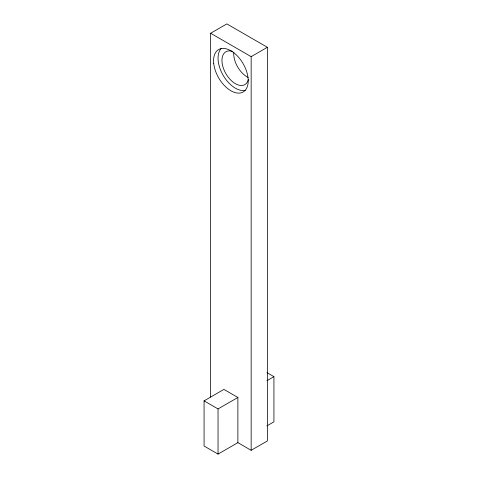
<?xml version="1.0" encoding="UTF-8"?>
<svg xmlns="http://www.w3.org/2000/svg" width="478" height="478" viewBox="0 0 478 478"><rect width="100%" height="100%" fill="white"/><g stroke="black" fill="none" stroke-linecap="round" stroke-linejoin="round"><path stroke-width="0.72" d="M210.637 397.093L210.637 33.257L226.847 23.9L267.363 47.292L267.363 440.949L251.153 450.306L237.883 442.646L218.04 454.1L204.07 446.034L204.07 400.857L223.913 389.403L237.883 397.469L237.883 442.646M210.637 33.257L251.153 56.649L267.363 47.292M204.07 400.857L218.04 408.929L237.883 397.469M266.891 380.727L273.93 376.658L273.93 421.835L266.891 425.898M266.945 372.625L273.93 376.658M251.153 56.649L251.153 450.306M218.04 408.929L218.04 454.1M248.136 77.448A18.971 10.952 60 0 1 233.754 52.192M248.405 79.348A18.971 10.952 60 0 1 234.298 83.005A18.971 10.952 60 0 1 221.995 61.662A18.971 10.952 60 0 1 232.254 51.325M245.328 90.306A24.503 14.149 60 0 1 223.13 75.285A24.503 14.149 60 0 1 221.165 48.529M213.72 63.49A24.503 14.149 60 0 0 241.462 92.72A24.503 14.149 60 0 0 237.506 56.093A24.503 14.149 60 0 0 213.72 63.49"/></g></svg>
